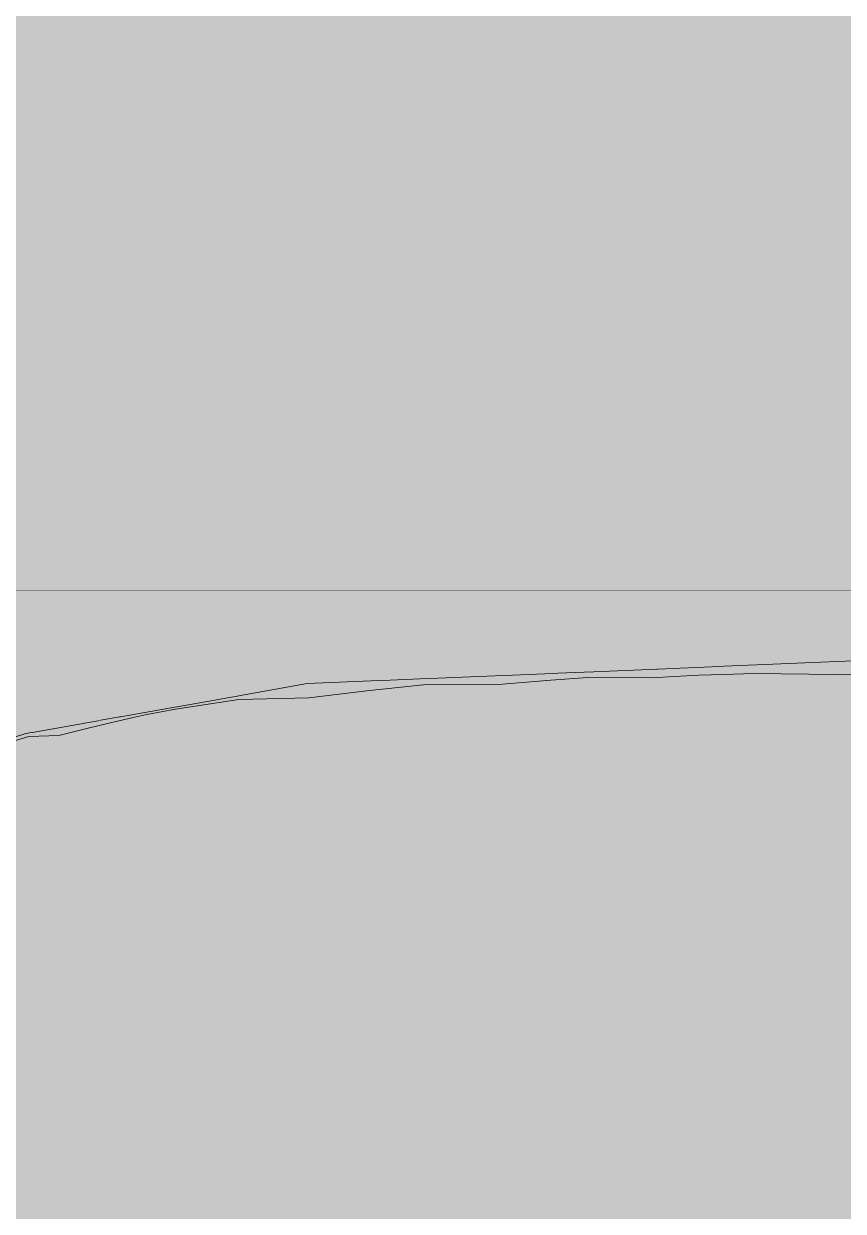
# Model space of a CAD drawing. Header units: centimetres. Extents: x -4381 to 5639, y -3920 to 4826.
# Drawn here: x 67.854 to 70.039, y 7.401 to 10.568 of the extents above; entities that cross this region are included whole.
import ezdxf
from ezdxf.xclip import XClip

# ---------------------------------------------------------------- set-up
doc = ezdxf.new("R2010")
doc.units = ezdxf.units.CM
doc.header["$MEASUREMENT"] = 0
doc.header["$XCLIPFRAME"] = 0
doc.set_wipeout_variables(frame=1)
doc.linetypes.add('Wipeout_Contour', pattern=[100, 0, -100])
for name, color, linetype in [('0- SITE', 7, 'Continuous'), ('Dalles', 7, 'Continuous'), ('Drawing & Figure', 7, 'Continuous'), ('Structural - Bearing', 7, 'Continuous')]:
    doc.layers.add(name, color=color, linetype=linetype)
for name, color, linetype, lineweight in [('0- SITE_Pen_No__1', 7, 'Continuous', 5), ('0_Pen_No__1', 7, 'Continuous', 5), ('0_Pen_No__2', 8, 'Continuous', 5)]:
    doc.layers.add(name, color=color, linetype=linetype, lineweight=lineweight)
for name, color, linetype, lineweight, true_color in [('0- SITE_Pen_No__178', 7, 'Continuous', 5, 0xbda888), ('0- SITE_Pen_No__180', 7, 'Continuous', 5, 0xe2e3c6), ('0- SITE_Pen_No__184', 7, 'Continuous', 5, 0xc5d295), ('Dalles_Pen_No__178', 7, 'Continuous', 5, 0xbda888), ('Structural - Bearing_Pen_No__178', 7, 'Continuous', 5, 0xbda888)]:
    doc.layers.add(name, color=color, linetype=linetype, lineweight=lineweight, true_color=true_color)

# ---------------------------------------------------------------- blocks, each defined once
blk = doc.blocks.new('Drawing_10_10', base_point=(-363.0919, 10.6179))
at = {"color": 254, "linetype": 'Wipeout_Contour', "lineweight": 0, "ltscale": 205.767254}
blk.add_wipeout([(68.1922, 9.0562), (67.7787, 8.6403), (67.8681, 8.6669)], dxfattribs=at).dxf.layer = '0- SITE'
at = {"color": 254, "linetype": 'Wipeout_Contour', "lineweight": 0, "ltscale": 208.053558}
blk.add_wipeout([(68.9655, 9.0562), (68.6138, 8.7697), (68.7755, 8.7895)], dxfattribs=at).dxf.layer = '0- SITE'
at = {"color": 254, "linetype": 'Wipeout_Contour', "lineweight": 0, "ltscale": 209.209689}
blk.add_wipeout([(69.3655, 9.0562), (69.2596, 8.8174), (69.3579, 8.824)], dxfattribs=at).dxf.layer = '0- SITE'
at = {"color": 254, "linetype": 'Wipeout_Contour', "lineweight": 0, "ltscale": 210.563255}
blk.add_wipeout([(69.6849, 9.0562), (69.5287, 8.8236), (69.5884, 8.8269)], dxfattribs=at).dxf.layer = '0- SITE'
at = {"layer": '0- SITE_Pen_No__178', "linetype": 'Continuous', "ltscale": 10}
for points in [[(68.1922, 9.0562), (67.7787, 8.6403), (67.8681, 8.6669)], [(68.9655, 9.0562), (68.6138, 8.7697), (68.7755, 8.7895)], [(69.3655, 9.0562), (69.2596, 8.8174), (69.3579, 8.824)], [(69.6849, 9.0562), (69.5287, 8.8236), (69.5884, 8.8269)]]:
    blk.add_hatch(color=256, dxfattribs=at).paths.add_polyline_path(points)
at = {"color": 254, "linetype": 'Wipeout_Contour', "lineweight": 0, "ltscale": 204.560017}
blk.add_wipeout([(67.9943, 9.0562), (67.2438, 8.5562), (67.3735, 8.5562)], dxfattribs=at).dxf.layer = '0- SITE'
at = {"color": 254, "linetype": 'Wipeout_Contour', "lineweight": 0, "ltscale": 208.064102}
blk.add_wipeout([(68.9655, 9.0562), (68.7755, 8.7895), (68.9194, 8.8045)], dxfattribs=at).dxf.layer = '0- SITE'
at = {"color": 254, "linetype": 'Wipeout_Contour', "lineweight": 0, "ltscale": 209.328491}
blk.add_wipeout([(69.3655, 9.0562), (69.1194, 8.8059), (69.2596, 8.8174)], dxfattribs=at).dxf.layer = '0- SITE'
at = {"color": 254, "linetype": 'Wipeout_Contour', "lineweight": 0, "ltscale": 210.72523}
blk.add_wipeout([(69.6849, 9.0562), (69.6536, 8.8301), (69.7196, 8.8327)], dxfattribs=at).dxf.layer = '0- SITE'
at = {"layer": '0- SITE_Pen_No__178', "linetype": 'Continuous', "ltscale": 10}
for points in [[(67.9943, 9.0562), (67.2438, 8.5562), (67.3735, 8.5562)], [(68.9655, 9.0562), (68.7755, 8.7895), (68.9194, 8.8045)], [(69.3655, 9.0562), (69.1194, 8.8059), (69.2596, 8.8174)], [(69.6849, 9.0562), (69.6536, 8.8301), (69.7196, 8.8327)]]:
    blk.add_hatch(color=256, dxfattribs=at).paths.add_polyline_path(points)
at = {"color": 254, "linetype": 'Wipeout_Contour', "lineweight": 0, "ltscale": 273.711198}
blk.add_wipeout([(68.1922, 9.0562), (67.4947, 8.5562), (67.503, 8.5562), (67.658, 8.6037)], dxfattribs=at).dxf.layer = '0- SITE'
at = {"color": 254, "linetype": 'Wipeout_Contour', "lineweight": 0, "ltscale": 211.041877}
blk.add_wipeout([(69.6849, 9.0562), (69.7196, 8.8327), (69.7995, 8.8352)], dxfattribs=at).dxf.layer = '0- SITE'
at = {"layer": '0- SITE_Pen_No__178', "linetype": 'Continuous', "ltscale": 10}
for points in [[(68.1922, 9.0562), (67.4947, 8.5562), (67.503, 8.5562), (67.658, 8.6037)], [(69.6849, 9.0562), (69.7196, 8.8327), (69.7995, 8.8352)]]:
    blk.add_hatch(color=256, dxfattribs=at).paths.add_polyline_path(points)
at = {"color": 254, "linetype": 'Wipeout_Contour', "lineweight": 0, "ltscale": 204.324554}
blk.add_wipeout([(67.9943, 9.0562), (67.1123, 8.5562), (67.2438, 8.5562)], dxfattribs=at).dxf.layer = '0- SITE'
at = {"color": 254, "linetype": 'Wipeout_Contour', "lineweight": 0, "ltscale": 206.90076}
blk.add_wipeout([(68.5314, 9.0562), (68.1422, 8.7168), (68.1823, 8.7256)], dxfattribs=at).dxf.layer = '0- SITE'
at = {"color": 254, "linetype": 'Wipeout_Contour', "lineweight": 0, "ltscale": 210.397697}
blk.add_wipeout([(69.6849, 9.0562), (69.5884, 8.8269), (69.6536, 8.8301)], dxfattribs=at).dxf.layer = '0- SITE'
at = {"layer": '0- SITE_Pen_No__178', "linetype": 'Continuous', "ltscale": 10}
for points in [[(67.9943, 9.0562), (67.1123, 8.5562), (67.2438, 8.5562)], [(68.5314, 9.0562), (68.1422, 8.7168), (68.1823, 8.7256)], [(69.6849, 9.0562), (69.5884, 8.8269), (69.6536, 8.8301)]]:
    blk.add_hatch(color=256, dxfattribs=at).paths.add_polyline_path(points)
at = {"color": 254, "linetype": 'Wipeout_Contour', "lineweight": 0, "ltscale": 206.906073}
blk.add_wipeout([(68.5314, 9.0562), (68.1823, 8.7256), (68.2589, 8.7399)], dxfattribs=at).dxf.layer = '0- SITE'
at = {"layer": '0- SITE_Pen_No__178', "linetype": 'Continuous', "ltscale": 10}
blk.add_hatch(color=256, dxfattribs=at).paths.add_polyline_path([(68.5314, 9.0562), (68.1823, 8.7256), (68.2589, 8.7399)])
at = {"color": 254, "linetype": 'Wipeout_Contour', "lineweight": 0, "ltscale": 205.542974}
blk.add_wipeout([(68.1922, 9.0562), (67.658, 8.6037), (67.7787, 8.6403)], dxfattribs=at).dxf.layer = '0- SITE'
at = {"layer": '0- SITE_Pen_No__178', "linetype": 'Continuous', "ltscale": 10}
blk.add_hatch(color=256, dxfattribs=at).paths.add_polyline_path([(68.1922, 9.0562), (67.658, 8.6037), (67.7787, 8.6403)])
at = {"color": 254, "linetype": 'Wipeout_Contour', "lineweight": 0, "ltscale": 204.437407}
blk.add_wipeout([(67.1123, 8.5562), (67.9943, 9.0562), (67.8542, 9.0562)], dxfattribs=at).dxf.layer = '0- SITE'
at = {"color": 254, "linetype": 'Wipeout_Contour', "lineweight": 0, "ltscale": 206.799728}
blk.add_wipeout([(68.5314, 9.0562), (68.0925, 8.7053), (68.1422, 8.7168)], dxfattribs=at).dxf.layer = '0- SITE'
at = {"layer": '0- SITE_Pen_No__178', "linetype": 'Continuous', "ltscale": 10}
for points in [[(67.1123, 8.5562), (67.9943, 9.0562), (67.8542, 9.0562)], [(68.5314, 9.0562), (68.0925, 8.7053), (68.1422, 8.7168)]]:
    blk.add_hatch(color=256, dxfattribs=at).paths.add_polyline_path(points)
at = {"color": 254, "linetype": 'Wipeout_Contour', "lineweight": 0, "ltscale": 205.198442}
blk.add_wipeout([(67.4947, 8.5562), (68.1922, 9.0562), (68.1737, 9.0562)], dxfattribs=at).dxf.layer = '0- SITE'
at = {"layer": '0- SITE_Pen_No__178', "linetype": 'Continuous', "ltscale": 10}
blk.add_hatch(color=256, dxfattribs=at).paths.add_polyline_path([(67.4947, 8.5562), (68.1922, 9.0562), (68.1737, 9.0562)])
at = {"color": 254, "linetype": 'Wipeout_Contour', "lineweight": 0, "ltscale": 205.008296}
blk.add_wipeout([(68.1737, 9.0562), (67.3735, 8.5562), (67.4947, 8.5562)], dxfattribs=at).dxf.layer = '0- SITE'
at = {"layer": '0- SITE_Pen_No__178', "linetype": 'Continuous', "ltscale": 10}
blk.add_hatch(color=256, dxfattribs=at).paths.add_polyline_path([(68.1737, 9.0562), (67.3735, 8.5562), (67.4947, 8.5562)])
at = {"color": 254, "linetype": 'Wipeout_Contour', "lineweight": 0, "ltscale": 206.512718}
blk.add_wipeout([(68.5314, 9.0562), (67.9479, 8.67), (68.0294, 8.6902)], dxfattribs=at).dxf.layer = '0- SITE'
at = {"layer": '0- SITE_Pen_No__178', "linetype": 'Continuous', "ltscale": 10}
blk.add_hatch(color=256, dxfattribs=at).paths.add_polyline_path([(68.5314, 9.0562), (67.9479, 8.67), (68.0294, 8.6902)])
at = {"color": 254, "linetype": 'Wipeout_Contour', "lineweight": 0, "ltscale": 206.673374}
blk.add_wipeout([(68.5314, 9.0562), (68.0294, 8.6902), (68.0925, 8.7053)], dxfattribs=at).dxf.layer = '0- SITE'
at = {"layer": '0- SITE_Pen_No__178', "linetype": 'Continuous', "ltscale": 10}
blk.add_hatch(color=256, dxfattribs=at).paths.add_polyline_path([(68.5314, 9.0562), (68.0294, 8.6902), (68.0925, 8.7053)])
at = {"color": 254, "linetype": 'Wipeout_Contour', "lineweight": 0, "ltscale": 205.077712}
blk.add_wipeout([(67.3735, 8.5562), (68.1737, 9.0562), (67.9943, 9.0562)], dxfattribs=at).dxf.layer = '0- SITE'
at = {"color": 254, "linetype": 'Wipeout_Contour', "lineweight": 0, "ltscale": 206.763339}
blk.add_wipeout([(68.5314, 9.0562), (68.2589, 8.7399), (68.4272, 8.766)], dxfattribs=at).dxf.layer = '0- SITE'
at = {"layer": '0- SITE_Pen_No__178', "linetype": 'Continuous', "ltscale": 10}
for points in [[(67.3735, 8.5562), (68.1737, 9.0562), (67.9943, 9.0562)], [(68.5314, 9.0562), (68.2589, 8.7399), (68.4272, 8.766)]]:
    blk.add_hatch(color=256, dxfattribs=at).paths.add_polyline_path(points)
at = {"color": 254, "linetype": 'Wipeout_Contour', "lineweight": 0, "ltscale": 275.232833}
blk.add_wipeout([(67.9479, 8.67), (68.5314, 9.0562), (68.1922, 9.0562), (67.8681, 8.6669)], dxfattribs=at).dxf.layer = '0- SITE'
at = {"layer": '0- SITE_Pen_No__184', "linetype": 'Continuous', "ltscale": 10}
blk.add_hatch(color=256, dxfattribs=at).paths.add_polyline_path([(67.9479, 8.67), (68.5314, 9.0562), (68.1922, 9.0562), (67.8681, 8.6669)])
at = {"layer": '0- SITE_Pen_No__1', "linetype": 'Continuous', "ltscale": 10}
for p, q in [((67.75, 9.0562), (67.8542, 9.0562)), ((67.8542, 9.0562), (67.9943, 9.0562)), ((67.9943, 9.0562), (68.1737, 9.0562)), ((68.1737, 9.0562), (68.1922, 9.0562))]:
    blk.add_line(p, q, dxfattribs=at)
at = {"color": 254, "linetype": 'Wipeout_Contour', "lineweight": 0, "ltscale": 277.307601}
blk.add_wipeout([(68.6138, 8.7697), (68.9655, 9.0562), (68.5314, 9.0562), (68.4272, 8.766)], dxfattribs=at).dxf.layer = '0- SITE'
at = {"layer": '0- SITE_Pen_No__178', "linetype": 'Continuous', "ltscale": 10}
blk.add_hatch(color=256, dxfattribs=at).paths.add_polyline_path([(68.6138, 8.7697), (68.9655, 9.0562), (68.5314, 9.0562), (68.4272, 8.766)])
at = {"layer": '0- SITE_Pen_No__1', "linetype": 'Continuous', "ltscale": 10}
blk.add_line((68.1922, 9.0562), (68.5314, 9.0562), dxfattribs=at)
at = {"color": 254, "linetype": 'Wipeout_Contour', "lineweight": 0, "ltscale": 279.121559}
blk.add_wipeout([(69.1194, 8.8059), (69.3655, 9.0562), (68.9655, 9.0562), (68.9194, 8.8045)], dxfattribs=at).dxf.layer = '0- SITE'
at = {"layer": '0- SITE_Pen_No__178', "linetype": 'Continuous', "ltscale": 10}
blk.add_hatch(color=256, dxfattribs=at).paths.add_polyline_path([(69.1194, 8.8059), (69.3655, 9.0562), (68.9655, 9.0562), (68.9194, 8.8045)])
at = {"layer": '0- SITE_Pen_No__1', "linetype": 'Continuous', "ltscale": 10}
blk.add_line((68.5314, 9.0562), (68.9655, 9.0562), dxfattribs=at)
at = {"color": 254, "linetype": 'Wipeout_Contour', "lineweight": 0, "ltscale": 280.686068}
blk.add_wipeout([(69.5287, 8.8236), (69.6849, 9.0562), (69.3655, 9.0562), (69.3579, 8.824)], dxfattribs=at).dxf.layer = '0- SITE'
at = {"layer": '0- SITE_Pen_No__178', "linetype": 'Continuous', "ltscale": 10}
blk.add_hatch(color=256, dxfattribs=at).paths.add_polyline_path([(69.5287, 8.8236), (69.6849, 9.0562), (69.3655, 9.0562), (69.3579, 8.824)])
at = {"layer": '0- SITE_Pen_No__1', "linetype": 'Continuous', "ltscale": 10}
blk.add_line((68.9655, 9.0562), (69.3655, 9.0562), dxfattribs=at)
at = {"color": 254, "linetype": 'Wipeout_Contour', "lineweight": 0, "ltscale": 282.399761}
blk.add_wipeout([(70.1695, 8.8303), (70.3552, 9.0562), (69.6849, 9.0562), (69.7995, 8.8352)], dxfattribs=at).dxf.layer = '0- SITE'
at = {"layer": '0- SITE_Pen_No__178', "linetype": 'Continuous', "ltscale": 10}
blk.add_hatch(color=256, dxfattribs=at).paths.add_polyline_path([(70.1695, 8.8303), (70.3552, 9.0562), (69.6849, 9.0562), (69.7995, 8.8352)])
at = {"layer": '0- SITE_Pen_No__180', "linetype": 'Continuous', "lineweight": 0, "ltscale": 10, "true_color": 0x383831}
blk.add_hatch(color=250, dxfattribs=at).paths.add_polyline_path([(63.9669, 7.4066), (63.9669, 0.9963), (96.1733, 0.9963), (96.1733, 4.8127), (94.3496, 5.0562), (94.0034, 5.2084), (90.8071, 5.5562), (90.6726, 5.5804), (90.6673, 5.5804), (90.655, 5.5804), (90.6386, 5.5805), (90.6179, 5.5805), (86.1434, 6.0063), (86.1034, 6.0079), (86.0599, 6.0096), (86.0215, 6.0111), (85.8601, 6.0243), (85.4902, 6.0552), (85.4782, 6.0562), (83.7667, 6.2468), (83.0105, 6.3312), (82.5967, 6.3775), (82.3366, 6.4066), (82.1587, 6.4265), (82.0294, 6.441), (81.9313, 6.4518), (81.8544, 6.4602), (81.7925, 6.4668), (81.7421, 6.4721), (81.7005, 6.4765), (81.6661, 6.48), (81.6376, 6.4829), (81.6141, 6.4853), (81.595, 6.4872), (81.5798, 6.4888), (81.5676, 6.4901), (81.5577, 6.4913), (81.5495, 6.4924), (81.5424, 6.4935), (81.536, 6.4947), (81.5299, 6.496), (81.4736, 6.506), (81.4557, 6.5073), (81.4337, 6.5084), (81.407, 6.5092), (81.2811, 6.5363), (81.2674, 6.5366), (81.159, 6.5562), (81.1464, 6.5562), (81.0957, 6.5562), (79.9467, 6.8134), (79.6666, 6.8615), (79.5462, 6.8778), (79.2348, 6.9766), (78.9947, 7.0562), (78.3331, 7.3208), (78.0767, 7.4215), (77.9741, 7.461), (77.9535, 7.4697), (77.8681, 7.5011), (77.738, 7.5562), (77.2863, 7.7047), (76.7383, 7.8905), (76.4079, 7.9955), (76.2418, 8.0562), (76.0358, 8.1277), (75.7747, 8.2154), (75.5212, 8.3005), (75.355, 8.3525), (75.1482, 8.4174), (74.9512, 8.4763), (74.6786, 8.5546), (74.677, 8.5551), (74.6728, 8.5562), (74.3993, 8.5851), (74.1506, 8.6104), (74.078, 8.6168), (73.8293, 8.6408), (73.8244, 8.6411), (73.5998, 8.6618), (73.5818, 8.663), (73.5569, 8.6645), (73.3472, 8.6828), (73.3088, 8.685), (73.2574, 8.6879), (73.0574, 8.7042), (72.9835, 8.7082), (72.795, 8.7226), (72.6923, 8.728), (72.5136, 8.7408), (72.496, 8.7417), (72.3296, 8.7529), (71.9942, 8.7708), (71.8324, 8.7809), (71.6816, 8.7898), (71.5399, 8.7976), (71.249, 8.8085), (71.1128, 8.8154), (71.0435, 8.8184), (70.9758, 8.8209), (70.9093, 8.8229), (70.8437, 8.8243), (70.5662, 8.8315), (70.4794, 8.8327), (70.3936, 8.8331), (70.3123, 8.8328), (70.2423, 8.8318), (70.1695, 8.8303), (69.7995, 8.8352), (69.7196, 8.8327), (69.6536, 8.8301), (69.5884, 8.8269), (69.5287, 8.8236), (69.3579, 8.824), (69.2596, 8.8174), (69.1194, 8.8059), (68.9194, 8.8045), (68.7755, 8.7895), (68.6138, 8.7697), (68.4272, 8.766), (68.2589, 8.7399), (68.1823, 8.7256), (68.1422, 8.7168), (68.0925, 8.7053), (68.0294, 8.6902), (67.9479, 8.67), (67.8681, 8.6669), (67.7787, 8.6403), (67.658, 8.6037), (67.503, 8.5562), (67.4875, 8.5498), (67.4828, 8.548), (67.2461, 8.4512), (67.0744, 8.3787), (66.9607, 8.3379), (66.7747, 8.2699), (66.6448, 8.2163), (66.3539, 8.1125), (66.3176, 8.0974), (66.1975, 8.0562), (66.0529, 7.9977), (65.9917, 7.9748), (65.7833, 7.8917), (65.5842, 7.8173), (65.4447, 7.7622), (65.3607, 7.7274), (65.004, 7.5981), (64.9851, 7.59), (64.8884, 7.5562), (64.6482, 7.5112), (64.5953, 7.5055), (64.3648, 7.466), (64.3569, 7.4654), (64.2158, 7.4422), (64.1247, 7.4279), (64.0632, 7.4188), (64.0205, 7.4131), (63.9904, 7.4093), (63.9688, 7.4068)])
at = {"layer": '0- SITE_Pen_No__1', "linetype": 'Continuous', "ltscale": 10}
for p, q in [((69.3655, 9.0562), (69.6849, 9.0562)), ((69.6849, 9.0562), (70.3552, 9.0562))]:
    blk.add_line(p, q, dxfattribs=at)
at = {"layer": '0- SITE_Pen_No__1', "linetype": 'Continuous', "ltscale": 10, "flags": 128}
blk.add_lwpolyline([(70.1695, 8.8303), (69.7995, 8.8352), (69.7196, 8.8327), (69.6536, 8.8301), (69.5884, 8.8269), (69.5287, 8.8236), (69.3579, 8.824), (69.2596, 8.8174), (69.1194, 8.8059), (68.9194, 8.8045), (68.7755, 8.7895), (68.6138, 8.7697), (68.4272, 8.766), (68.2589, 8.7399), (68.1823, 8.7256), (68.1422, 8.7168), (68.0925, 8.7053), (68.0294, 8.6902), (67.9479, 8.67), (67.8681, 8.6669), (67.7787, 8.6403)], dxfattribs=at)
at = {"color": 254, "linetype": 'Wipeout_Contour', "lineweight": 0, "ltscale": 842.373953}
blk.add_wipeout([(63.6669, 10.3179), (63.6669, 9.5179), (63.9669, 9.5179), (63.9669, 8.0562), (65.4365, 8.0562), (66.6686, 8.5562), (67.6186, 9.0562), (74.3762, 9.0562), (75.8169, 8.8526), (75.8169, 10.1144), (76.6169, 10.1144), (76.6169, 10.3179)], dxfattribs=at).dxf.layer = 'Structural - Bearing'
at = {"layer": '0_Pen_No__1', "linetype": 'Continuous', "lineweight": 0, "ltscale": 10, "true_color": 0x000000}
blk.add_hatch(color=18, dxfattribs=at).paths.add_polyline_path([(51.7464, 0.9963), (100.4427, 0.9963), (100.4427, 5.2772), (96.4731, 5.119), (96.4731, 4.8127), (96.1733, 4.8127), (96.1733, 7.2104), (92.28, 6.6328), (88.4888, 6.5496), (82.7233, 6.8298), (79.3489, 7.2363), (77.9094, 7.5562), (75.8169, 8.2641), (74.6772, 8.5562), (72.5213, 8.8079), (70.3878, 8.8818), (68.6094, 8.8081), (67.8596, 8.6747), (67.4947, 8.5562), (66.1479, 8.0562), (64.8268, 7.5447), (63.9647, 7.3949), (63.9647, 6.2512), (63.6669, 6.2512), (61.6669, 6.2512), (61.6669, 6.287), (55.5299, 6.287), (55.5299, 7.4951), (53.1445, 7.6725), (51.7464, 7.6725)])
at = {"layer": 'Structural - Bearing_Pen_No__178', "linetype": 'Continuous', "ltscale": 10}
blk.add_hatch(color=256, dxfattribs=at).paths.add_polyline_path([(63.6669, 10.3179), (63.6669, 9.5179), (63.9669, 9.5179), (63.9669, 8.0562), (65.4365, 8.0562), (66.6686, 8.5562), (67.6186, 9.0562), (74.3762, 9.0562), (75.8169, 8.8526), (75.8169, 10.1144), (76.6169, 10.1144), (76.6169, 10.3179)])
at = {"layer": '0_Pen_No__1', "linetype": 'Continuous', "ltscale": 10}
for p, q in [((68.6094, 8.8081), (70.3878, 8.8818)), ((67.8596, 8.6747), (68.6094, 8.8081)), ((67.4947, 8.5562), (67.8596, 8.6747))]:
    blk.add_line(p, q, dxfattribs=at)
at = {"color": 254, "linetype": 'Wipeout_Contour', "lineweight": 0, "ltscale": 283.680948}
blk.add_wipeout([(63.6669, 10.6179), (63.6669, 10.3179), (76.6169, 10.3179), (76.6169, 10.6179)], dxfattribs=at).dxf.layer = 'Dalles'
at = {"layer": '0_Pen_No__2', "linetype": 'Continuous', "ltscale": 10}
blk.add_hatch(color=256, dxfattribs=at).paths.add_polyline_path([(63.9647, 6.0867), (75.8169, 6.0867), (75.8169, 10.1144), (76.6169, 10.1144), (76.6169, 10.6179), (75.8169, 10.6179), (63.9647, 10.6179)])
at = {"layer": 'Dalles_Pen_No__178', "linetype": 'Continuous', "ltscale": 10}
blk.add_hatch(color=256, dxfattribs=at).paths.add_polyline_path([(63.6669, 10.6179), (63.6669, 10.3179), (76.6169, 10.3179), (76.6169, 10.6179)])

msp = doc.modelspace()

# ---------------------------------------------------------------- block references
at = {"layer": 'Drawing & Figure', "color": 151, "linetype": 'Continuous', "lineweight": 5, "ltscale": 10, "true_color": 0x80c2ff}
ref = msp.add_blockref('Drawing_10_10', (-363.09186, 10.61787), dxfattribs=at)
XClip(ref).set_block_clipping_path([(51.7463984619, 0.9963282177), (100.4426918859, 21.3288080632)])

doc.saveas('drawing.dxf')
